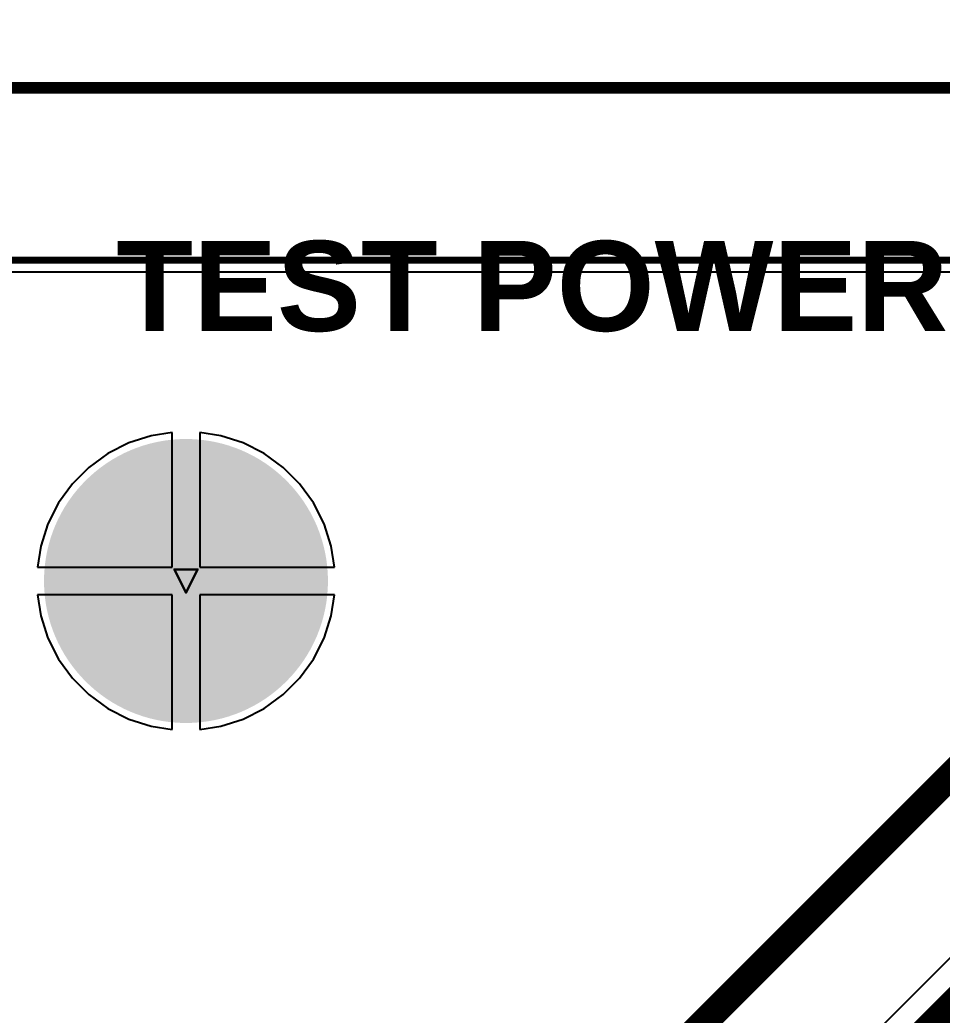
# Model space of a CAD drawing. Header units: inches. Extents: x -1 to 214, y -2 to 213.
# Drawn here: x -0.143 to 0.65, y -0.373 to 0.483 of the extents above; entities that cross this region are included whole.
import ezdxf

# ---------------------------------------------------------------- set-up
doc = ezdxf.new("R2010")
doc.units = ezdxf.units.IN
doc.header["$MEASUREMENT"] = 0
for name, color, linetype in [('Board_outline', 216, 'Continuous'), ('Bottom Layer', 5, 'Continuous'), ('Bottom Solder', 6, 'Continuous'), ('Dimensions', 6, 'Continuous'), ('Drill Drawing', 1, 'Continuous'), ('Multi-Layer', 9, 'Continuous'), ('Pad Holes', 156, 'Continuous'), ('Top Layer', 1, 'Continuous'), ('Top Overlay', 2, 'Continuous'), ('Top Solder', 216, 'Continuous')]:
    doc.layers.add(name, color=color, linetype=linetype)
doc.styles.add('Arial_Bold', font='', dxfattribs={"height": 0.2})
doc.styles.get('Arial_Bold').set_extended_font_data('Arial', bold=True)

# ---------------------------------------------------------------- blocks, each defined once
blk = doc.blocks.new('TL3340AF160QG_1')
at = {"layer": 'Top Solder'}
blk.add_line((-0.0304, 0.07688), (214.22616, 214.66766), dxfattribs=at)
blk = doc.blocks.new('SPACER_7')
at = {"layer": 'Bottom Layer'}
h = blk.add_hatch(color=5, dxfattribs=at)
edge = h.paths.add_edge_path()
edge.add_arc((0, 0), 0.11811, 0, 360)
at = {"layer": 'Bottom Solder'}
h = blk.add_hatch(color=6, dxfattribs=at)
edge = h.paths.add_edge_path()
edge.add_arc((0, 0), 0.12211, 0, 360)
at = {"layer": 'Multi-Layer'}
h = blk.add_hatch(color=9, dxfattribs=at)
edge = h.paths.add_edge_path()
edge.add_arc((0, 0), 0.11811, 0, 360)
at = {"layer": 'Pad Holes'}
h = blk.add_hatch(color=7, dxfattribs=at)
edge = h.paths.add_edge_path()
edge.add_arc((0, 0), 0.07283, 0, 360)
at = {"layer": 'Top Layer'}
h = blk.add_hatch(color=1, dxfattribs=at)
edge = h.paths.add_edge_path()
edge.add_arc((0, 0), 0.11811, 0, 360)
at = {"layer": 'Top Solder'}
h = blk.add_hatch(color=216, dxfattribs=at)
edge = h.paths.add_edge_path()
edge.add_arc((0, 0), 0.12211, 0, 360)

msp = doc.modelspace()

# ---------------------------------------------------------------- linework, layer by layer
at = {"layer": 'Board_outline'}
msp.add_lwpolyline([(-0.65035, 0.27604, 0.006, 0.006, 0), (2.89296, 0.27604, 0.006, 0.006, 0)], format="xyseb", dxfattribs=at)
at = {"layer": 'Bottom Layer'}
for points in [[(0.25952, -0.76748, 0.02953, 0.02953, 0), (1.219, 0.192, 0.02953, 0.02953, 0)], [(0.215, -0.61, 0.02362, 0.02362, 0), (1.017, 0.192, 0.02362, 0.02362, 0)]]:
    msp.add_lwpolyline(points, format="xyseb", dxfattribs=at)
at = {"layer": 'Dimensions'}
msp.add_lwpolyline([(-0.70699, 0.424, 0.01, 0.01, 0), (0.81939, 0.424, 0.01, 0.01, 0)], format="xyseb", dxfattribs=at)
at = {"layer": 'Drill Drawing'}
for points in [[(-0.01, 0.01, 0.002, 0.002, 0), (0.01, 0.01, 0.002, 0.002, 0)], [(-0.01, 0.01, 0.002, 0.002, 0), (0, -0.01, 0.002, 0.002, 0)], [(0, -0.01, 0.002, 0.002, 0), (0.01, 0.01, 0.002, 0.002, 0)]]:
    msp.add_lwpolyline(points, format="xyseb", dxfattribs=at)
for points in [[(-0.0105, 0.01, 0.001, 0.001, 1), (-0.0095, 0.01, 0.001, 0.001, 1)], [(-0.0105, 0.01, 0.001, 0.001, 1), (-0.0095, 0.01, 0.001, 0.001, 1)], [(0.0095, 0.01, 0.001, 0.001, 1), (0.0105, 0.01, 0.001, 0.001, 1)], [(0.0095, 0.01, 0.001, 0.001, 1), (0.0105, 0.01, 0.001, 0.001, 1)], [(-0.0005, -0.01, 0.001, 0.001, 1), (0.0005, -0.01, 0.001, 0.001, 1)], [(-0.0005, -0.01, 0.001, 0.001, 1), (0.0005, -0.01, 0.001, 0.001, 1)]]:
    msp.add_lwpolyline(points, format="xyseb", close=True, dxfattribs=at)
at = {"layer": 'Top Layer'}
for p, q in [((-0.65209, 0.26584), (2.89296, 0.26584)), ((-0.03, 0.12496), (-0.04918, 0.11872)), ((-0.01181, 0.12784), (-0.03, 0.12496)), ((-0.01181, 0.01181), (-0.01181, 0.12784)), ((0.03, 0.12496), (0.01181, 0.12784)), ((0.01181, 0.12784), (0.01181, 0.01181)), ((0.04918, 0.11872), (0.03, 0.12496)), ((-0.04918, 0.11872), (-0.06714, 0.10957)), ((0.06714, 0.10957), (0.04918, 0.11872)), ((-0.06714, 0.10957), (-0.08346, 0.09772)), ((0.08346, 0.09772), (0.06714, 0.10957)), ((-0.08346, 0.09772), (-0.09772, 0.08346)), ((0.09772, 0.08346), (0.08346, 0.09772)), ((-0.09772, 0.08346), (-0.10957, 0.06714)), ((0.10957, 0.06714), (0.09772, 0.08346)), ((-0.10957, 0.06714), (-0.11872, 0.04918)), ((0.11872, 0.04918), (0.10957, 0.06714)), ((-0.11872, 0.04918), (-0.12496, 0.03)), ((0.12496, 0.03), (0.11872, 0.04918)), ((-0.12496, 0.03), (-0.12784, 0.01181)), ((0.12784, 0.01181), (0.12496, 0.03)), ((-0.12784, 0.01181), (-0.01181, 0.01181)), ((0.01181, 0.01181), (0.12784, 0.01181)), ((-0.01181, -0.01181), (-0.12784, -0.01181)), ((-0.12784, -0.01181), (-0.12496, -0.03)), ((-0.01181, -0.12784), (-0.01181, -0.01181)), ((0.12784, -0.01181), (0.01181, -0.01181)), ((0.01181, -0.01181), (0.01181, -0.12784)), ((0.12496, -0.03), (0.12784, -0.01181)), ((-0.12496, -0.03), (-0.11872, -0.04918)), ((0.11872, -0.04918), (0.12496, -0.03)), ((-0.11872, -0.04918), (-0.10957, -0.06714)), ((0.10957, -0.06714), (0.11872, -0.04918)), ((-0.10957, -0.06714), (-0.09772, -0.08346)), ((0.09772, -0.08346), (0.10957, -0.06714)), ((-0.09772, -0.08346), (-0.08346, -0.09772)), ((0.08346, -0.09772), (0.09772, -0.08346)), ((-0.08346, -0.09772), (-0.06714, -0.10957)), ((0.06714, -0.10957), (0.08346, -0.09772)), ((-0.06714, -0.10957), (-0.04918, -0.11872)), ((0.04918, -0.11872), (0.06714, -0.10957)), ((-0.04918, -0.11872), (-0.03, -0.12496)), ((0.03, -0.12496), (0.04918, -0.11872)), ((-0.03, -0.12496), (-0.01181, -0.12784)), ((0.01181, -0.12784), (0.03, -0.12496))]:
    msp.add_line(p, q, dxfattribs=at)

# ---------------------------------------------------------------- block references
for name, p in [('TL3340AF160QG_1', (-0.325, -1.4149)), ('SPACER_7', (0, 0))]:
    msp.add_blockref(name, p)

# ---------------------------------------------------------------- texts
at = {"layer": 'Top Overlay', "style": 'Arial_Bold'}
msp.add_text('TEST POWER MODULE V.1.0.0', height=0.0774803, rotation=360, dxfattribs=at).set_placement((-0.06, 0.215))

doc.saveas('drawing.dxf')
